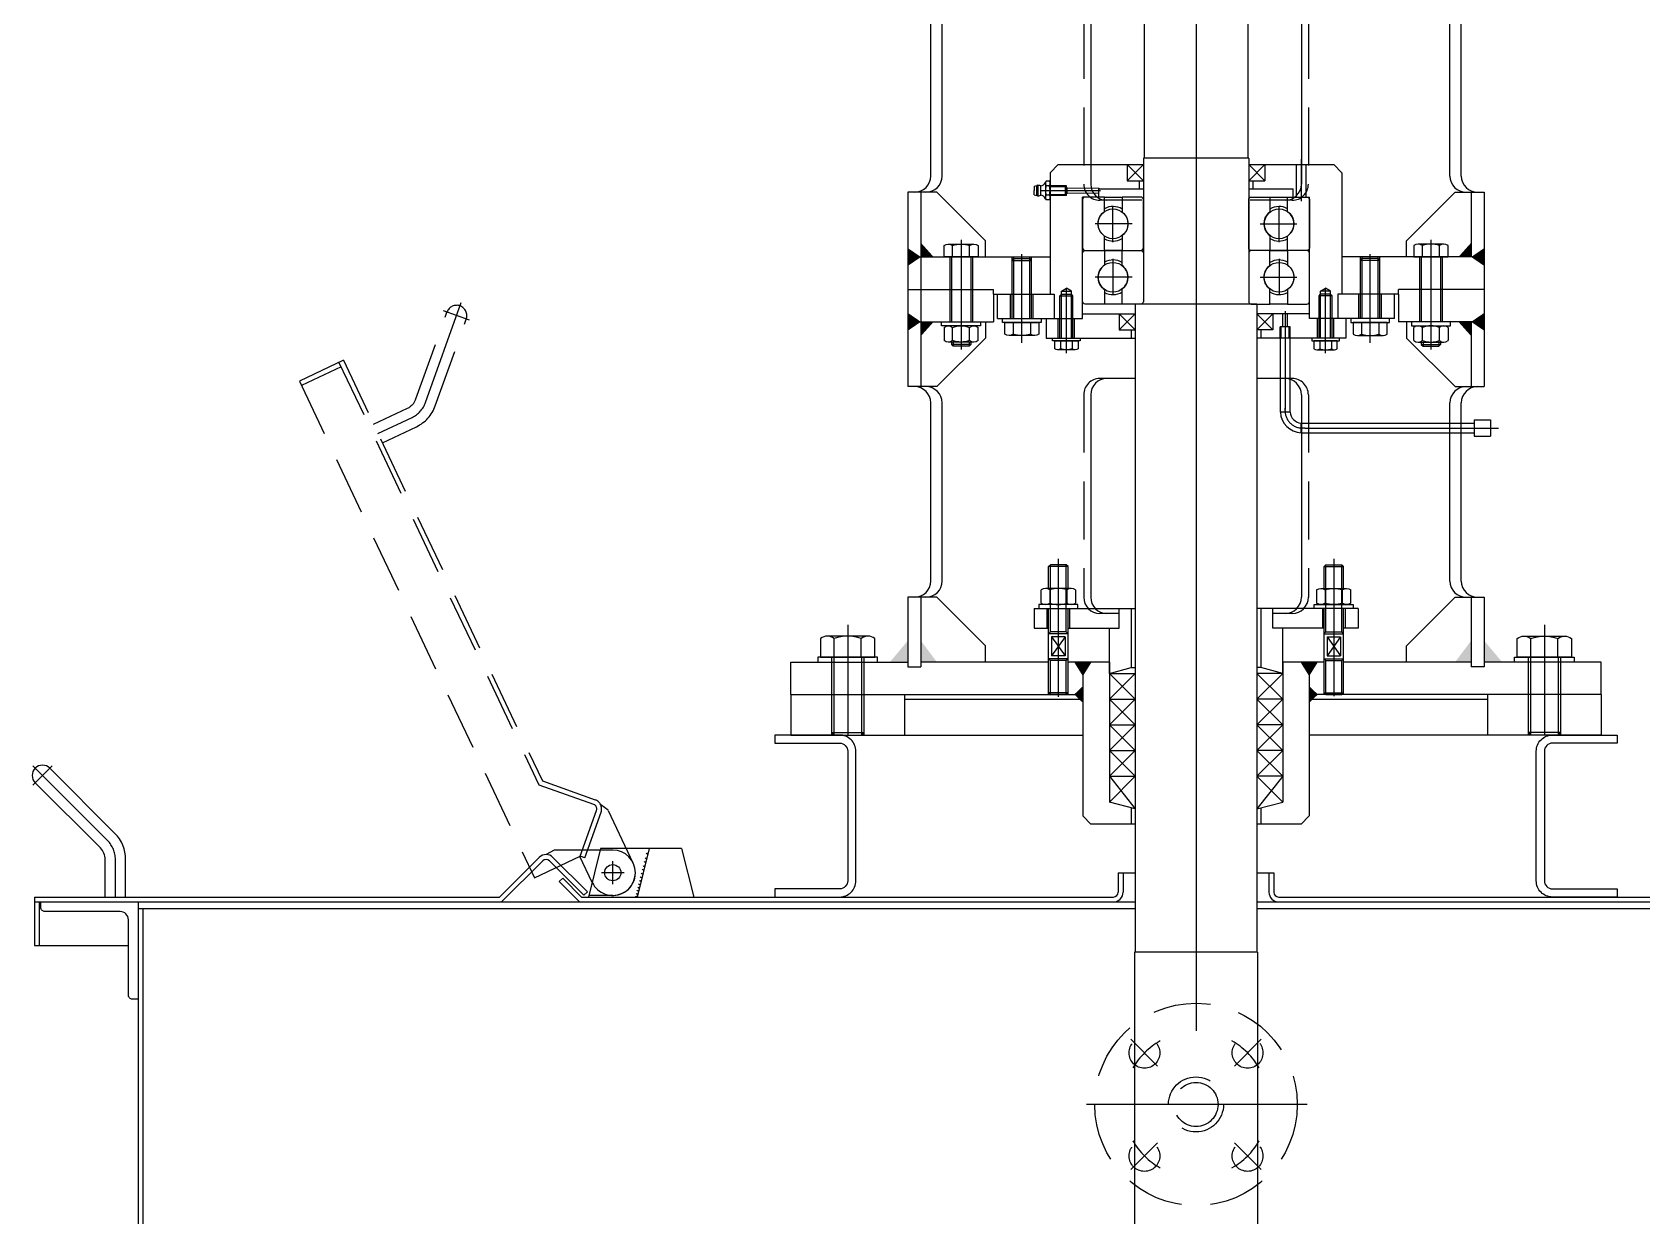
# Model space of a CAD drawing. Extents: x -29512 to 147477, y -5232 to 39709.
# Drawn here: x 140849.84 to 140856.8, y 10740.55 to 10745.67 of the extents above; entities that cross this region are included whole.
import ezdxf

# ---------------------------------------------------------------- set-up
doc = ezdxf.new("R2010")
doc.units = 0
for name, pattern in [('CENTER', [2, 1.25, -0.25, 0.25, -0.25]), ('DASHDOT', [25.4, 12.7, -6.35, 0, -6.35]), ('HIDDEN', [0.375, 0.25, -0.125])]:
    doc.linetypes.add(name, pattern=pattern)
doc.layers.get('0').update_dxf_attribs({"linetype": 'CONTINUOUS'})
doc.layers.add('3', color=3, linetype='HIDDEN')
doc.layers.add('6', color=6, linetype='DASHDOT')

# ---------------------------------------------------------------- blocks, each defined once
blk = doc.blocks.new('head')
at = {"color": 7}
for p, q in [((-0.7, 0.709), (-0.7, -0.709)), ((0, 0.945), (-0.627, 0.945)), ((0, -0.945), (0, 0.945)), ((0, 0.473), (-0.627, 0.473)), ((0, -0.472), (-0.627, -0.472)), ((-0.627, -0.945), (0, -0.945))]:
    blk.add_line(p, q, dxfattribs=at)
for centre, radius, start, end in [((-0.282, 0.709), 0.418, 145.6158, 214.3842), ((0.864, 0), 1.564, 162.412, 197.588), ((-0.282, -0.709), 0.418, 145.6158, 214.3842)]:
    blk.add_arc(centre, radius, start, end, dxfattribs=at)
blk = doc.blocks.new('nut1')
at = {"color": 7}
for p, q in [((0.073, 0.945), (0.727, 0.945)), ((0.727, 0.473), (0.073, 0.473)), ((0.8, -0.709), (0.8, 0.709)), ((0.727, -0.472), (0.073, -0.472)), ((0.727, -0.945), (0.073, -0.945))]:
    blk.add_line(p, q, dxfattribs=at)
blk.add_line((0, -0.709), (0, 0.709))
for centre, radius, start, end in [((0.418, 0.709), 0.418, 145.61575, 214.38425), ((0.382, 0.709), 0.418, 325.61575, 34.38425), ((1.564, 0), 1.564, 162.41205, 197.58795), ((-0.764, 0), 1.564, 342.41205, 17.58795), ((0.418, -0.709), 0.418, 145.61575, 214.38425), ((0.382, -0.709), 0.418, 325.61575, 34.38425)]:
    blk.add_arc(centre, radius, start, end, dxfattribs=at)

msp = doc.modelspace()

# ---------------------------------------------------------------- linework, layer by layer
at = {"color": 7}
for p, q in [((140853.7277, 10745.0471), (140853.7277, 10747.2175)), ((140853.7768, 10745.0471), (140853.7768, 10747.2175)), ((140854.4189, 10747.2175), (140854.4189, 10745.0121)), ((140854.65, 10747.2245), (140854.65, 10745.1241)), ((140855.098, 10747.2245), (140855.098, 10745.1241)), ((140855.3291, 10747.2175), (140855.3291, 10745.0121)), ((140855.9711, 10745.0471), (140855.9711, 10747.2175)), ((140856.0203, 10745.0471), (140856.0203, 10747.2175)), ((140854.2789, 10745.0961), (140854.2439, 10745.0611)), ((140854.5764, 10745.0961), (140854.5764, 10745.0261)), ((140854.6465, 10745.0961), (140854.5764, 10745.0261)), ((140854.5764, 10745.0961), (140854.6465, 10745.0261)), ((140855.1015, 10745.1241), (140854.6465, 10745.1241)), ((140854.6465, 10745.1241), (140854.6465, 10744.515)), ((140855.1015, 10745.1241), (140855.1015, 10744.515)), ((140855.1716, 10745.0961), (140855.1015, 10745.0261)), ((140855.1015, 10745.0961), (140855.1716, 10745.0261)), ((140855.1716, 10745.0961), (140855.1716, 10745.0261)), ((140855.3081, 10744.9561), (140855.3081, 10745.0961)), ((140855.3501, 10744.9561), (140855.3501, 10745.0961)), ((140855.4691, 10745.0961), (140855.5041, 10745.0611)), ((140854.2229, 10745.0191), (140854.226, 10745.0245)), ((140854.2229, 10745.0191), (140854.2229, 10744.9491)), ((140854.2407, 10745.0245), (140854.226, 10745.0245)), ((140854.2439, 10745.0191), (140854.2407, 10745.0245)), ((140854.2439, 10745.0611), (140854.2439, 10744.536)), ((140854.2439, 10744.9491), (140854.2439, 10745.0191)), ((140854.6289, 10745.0261), (140854.6289, 10744.9911)), ((140855.119, 10745.0261), (140855.119, 10744.9911)), ((140855.5041, 10745.0611), (140855.5041, 10744.536)), ((140853.6292, 10744.9771), (140853.6292, 10744.1369)), ((140853.7068, 10744.9771), (140853.6292, 10744.9771)), ((140853.6845, 10744.9771), (140853.6845, 10744.1369)), ((140853.6845, 10744.9771), (140853.6845, 10744.6971)), ((140853.7545, 10744.9771), (140853.7068, 10744.9771)), ((140853.9645, 10744.7671), (140853.7545, 10744.9771)), ((140854.1739, 10745.0025), (140854.1857, 10745.006)), ((140854.1739, 10745.0025), (140854.1739, 10744.9841)), ((140854.1739, 10744.9657), (140854.1739, 10744.9841)), ((140854.1739, 10744.9657), (140854.1857, 10744.9623)), ((140854.1857, 10744.9623), (140854.1857, 10745.006)), ((140854.203, 10744.9642), (140854.203, 10745.004)), ((140854.2229, 10744.9491), (140854.226, 10744.9437)), ((140854.2404, 10745.0043), (140854.2263, 10745.0043)), ((140854.2404, 10744.9639), (140854.2263, 10744.9639)), ((140854.2439, 10744.9491), (140854.2407, 10744.9437)), ((140854.3139, 10745.0051), (140854.2439, 10745.0051)), ((140854.3097, 10745.0051), (140854.2439, 10745.0051)), ((140854.3139, 10744.9631), (140854.2439, 10744.9631)), ((140854.3097, 10744.9631), (140854.2439, 10744.9631)), ((140854.3139, 10745.0009), (140854.3097, 10745.0051)), ((140854.3097, 10744.9631), (140854.3097, 10745.0051)), ((140854.3139, 10744.9673), (140854.3097, 10744.9631)), ((140854.3139, 10744.9631), (140854.3139, 10745.0051)), ((140854.3174, 10744.9964), (140854.3139, 10744.9964)), ((140854.3174, 10744.9719), (140854.3139, 10744.9719)), ((140854.3174, 10744.9719), (140854.3174, 10744.9964)), ((140854.3839, 10744.431), (140854.3839, 10744.9561)), ((140854.4539, 10744.9561), (140854.3839, 10744.9561)), ((140854.4539, 10744.9946), (140854.4574, 10744.9911)), ((140854.4539, 10744.9561), (140854.4539, 10744.9911)), ((140855.2941, 10744.9561), (140855.2941, 10744.9911)), ((140855.2941, 10744.9561), (140855.3641, 10744.9561)), ((140855.3641, 10744.431), (140855.3641, 10744.9561)), ((140855.7835, 10744.7671), (140855.9935, 10744.9771)), ((140855.9935, 10744.9771), (140856.0412, 10744.9771)), ((140856.0412, 10744.9771), (140856.1188, 10744.9771)), ((140856.0635, 10744.9771), (140856.0635, 10744.6971)), ((140856.1188, 10744.9771), (140856.1188, 10744.1369)), ((140854.2407, 10744.9437), (140854.226, 10744.9437)), ((140853.9645, 10744.6971), (140853.9645, 10744.7671)), ((140855.7835, 10744.6971), (140855.7835, 10744.7671)), ((140853.6292, 10744.6971), (140854.2439, 10744.6971)), ((140853.8098, 10744.6971), (140853.8098, 10744.417)), ((140853.8168, 10744.6971), (140853.8168, 10744.417)), ((140853.9008, 10744.6971), (140853.9008, 10744.417)), ((140853.9078, 10744.6971), (140853.9078, 10744.417)), ((140854.0793, 10744.431), (140854.0793, 10744.6971)), ((140854.0793, 10744.6823), (140854.087, 10744.69)), ((140854.0793, 10744.6823), (140854.1634, 10744.6823)), ((140854.087, 10744.431), (140854.087, 10744.6971)), ((140854.087, 10744.69), (140854.1557, 10744.69)), ((140854.1557, 10744.431), (140854.1557, 10744.6971)), ((140854.1634, 10744.6823), (140854.1557, 10744.69)), ((140854.1634, 10744.431), (140854.1634, 10744.6971)), ((140856.1188, 10744.6971), (140855.5041, 10744.6971)), ((140855.5846, 10744.431), (140855.5846, 10744.6971)), ((140855.5846, 10744.6823), (140855.5923, 10744.69)), ((140855.6687, 10744.6823), (140855.5846, 10744.6823)), ((140855.5923, 10744.431), (140855.5923, 10744.6971)), ((140855.661, 10744.69), (140855.5923, 10744.69)), ((140855.661, 10744.431), (140855.661, 10744.6971)), ((140855.6687, 10744.6823), (140855.661, 10744.69)), ((140855.6687, 10744.431), (140855.6687, 10744.6971)), ((140855.8402, 10744.6971), (140855.8402, 10744.417)), ((140855.8472, 10744.6971), (140855.8472, 10744.417)), ((140855.9312, 10744.6971), (140855.9312, 10744.417)), ((140855.9382, 10744.6971), (140855.9382, 10744.417)), ((140853.6292, 10744.557), (140853.9988, 10744.557)), ((140853.9988, 10744.536), (140853.9988, 10744.557)), ((140853.9988, 10744.536), (140854.2614, 10744.536)), ((140853.9988, 10744.536), (140854.2439, 10744.536)), ((140853.9988, 10744.536), (140853.9988, 10744.417)), ((140854.0163, 10744.431), (140854.0163, 10744.536)), ((140854.0723, 10744.431), (140854.0723, 10744.536)), ((140854.1704, 10744.431), (140854.1704, 10744.536)), ((140854.2614, 10744.536), (140854.2614, 10744.431)), ((140854.2859, 10744.5297), (140854.2922, 10744.536)), ((140854.2859, 10744.5297), (140854.3419, 10744.5297)), ((140854.2859, 10744.347), (140854.2859, 10744.5297)), ((140854.2922, 10744.55), (140854.3139, 10744.5626)), ((140854.2922, 10744.347), (140854.2922, 10744.55)), ((140854.2922, 10744.55), (140854.3356, 10744.55)), ((140854.2922, 10744.536), (140854.3356, 10744.536)), ((140854.3356, 10744.55), (140854.3139, 10744.5626)), ((140854.3356, 10744.347), (140854.3356, 10744.55)), ((140854.3419, 10744.5297), (140854.3356, 10744.536)), ((140854.3419, 10744.347), (140854.3419, 10744.5297)), ((140855.4061, 10744.5297), (140855.4124, 10744.536)), ((140855.4621, 10744.5297), (140855.4061, 10744.5297)), ((140855.4061, 10744.347), (140855.4061, 10744.5297)), ((140855.4124, 10744.55), (140855.4341, 10744.5626)), ((140855.4558, 10744.55), (140855.4124, 10744.55)), ((140855.4124, 10744.347), (140855.4124, 10744.55)), ((140855.4558, 10744.536), (140855.4124, 10744.536)), ((140855.4558, 10744.55), (140855.4341, 10744.5626)), ((140855.4558, 10744.347), (140855.4558, 10744.55)), ((140855.4621, 10744.5297), (140855.4558, 10744.536)), ((140855.4621, 10744.347), (140855.4621, 10744.5297)), ((140855.4866, 10744.536), (140855.4866, 10744.431)), ((140855.7492, 10744.536), (140855.4866, 10744.536)), ((140855.7492, 10744.536), (140855.5041, 10744.536)), ((140855.5776, 10744.431), (140855.5776, 10744.536)), ((140855.6757, 10744.431), (140855.6757, 10744.536)), ((140855.7317, 10744.431), (140855.7317, 10744.536)), ((140856.1188, 10744.557), (140855.7492, 10744.557)), ((140855.7492, 10744.536), (140855.7492, 10744.557)), ((140855.7492, 10744.536), (140855.7492, 10744.417)), ((140854.5545, 10744.494), (140854.4786, 10744.494)), ((140854.6114, 10744.494), (140854.6114, 10741.6935)), ((140855.1365, 10744.494), (140854.6114, 10744.494)), ((140855.1365, 10744.494), (140855.1365, 10741.6935)), ((140855.2694, 10744.494), (140855.1935, 10744.494)), ((140853.6292, 10744.417), (140853.9988, 10744.417)), ((140853.6845, 10744.417), (140853.6845, 10744.1369)), ((140853.7748, 10744.3995), (140853.7748, 10744.417)), ((140853.7748, 10744.417), (140853.9428, 10744.417)), ((140853.9428, 10744.3995), (140853.7748, 10744.3995)), ((140853.9428, 10744.417), (140853.9428, 10744.3995)), ((140853.9645, 10744.417), (140853.9645, 10744.347)), ((140854.0163, 10744.431), (140854.3839, 10744.431)), ((140854.0373, 10744.431), (140854.2054, 10744.431)), ((140854.0373, 10744.4135), (140854.0373, 10744.431)), ((140854.2054, 10744.4135), (140854.0373, 10744.4135)), ((140854.2054, 10744.431), (140854.2054, 10744.4135)), ((140854.2264, 10744.431), (140854.2264, 10744.347)), ((140854.2789, 10744.347), (140854.2789, 10744.431)), ((140854.3489, 10744.347), (140854.3489, 10744.431)), ((140854.3839, 10744.452), (140854.6114, 10744.452)), ((140854.5414, 10744.452), (140854.5414, 10744.382)), ((140854.5414, 10744.452), (140854.6114, 10744.382)), ((140854.6114, 10744.452), (140854.5414, 10744.382)), ((140855.3641, 10744.452), (140855.1365, 10744.452)), ((140855.2066, 10744.452), (140855.1365, 10744.382)), ((140855.1365, 10744.452), (140855.2066, 10744.382)), ((140855.2066, 10744.452), (140855.2066, 10744.382)), ((140855.2372, 10744.347), (140855.2372, 10744.396)), ((140855.281, 10744.396), (140855.2372, 10744.396)), ((140855.2416, 10744.347), (140855.2416, 10744.396)), ((140855.2696, 10744.452), (140855.2486, 10744.452)), ((140855.2486, 10744.396), (140855.2486, 10744.452)), ((140855.2696, 10744.396), (140855.2696, 10744.452)), ((140855.2766, 10744.396), (140855.2696, 10744.396)), ((140855.2766, 10744.347), (140855.2766, 10744.396)), ((140855.281, 10744.347), (140855.281, 10744.396)), ((140855.7317, 10744.431), (140855.3641, 10744.431)), ((140855.3991, 10744.347), (140855.3991, 10744.431)), ((140855.4691, 10744.347), (140855.4691, 10744.431)), ((140855.5216, 10744.431), (140855.5216, 10744.347)), ((140855.5426, 10744.431), (140855.5426, 10744.4135)), ((140855.7107, 10744.431), (140855.5426, 10744.431)), ((140855.5426, 10744.4135), (140855.7107, 10744.4135)), ((140855.7107, 10744.4135), (140855.7107, 10744.431)), ((140856.1188, 10744.417), (140855.7492, 10744.417)), ((140855.7835, 10744.417), (140855.7835, 10744.347)), ((140855.9732, 10744.417), (140855.8052, 10744.417)), ((140855.8052, 10744.417), (140855.8052, 10744.3995)), ((140855.8052, 10744.3995), (140855.9732, 10744.3995)), ((140855.9732, 10744.3995), (140855.9732, 10744.417)), ((140856.0635, 10744.417), (140856.0635, 10744.1369)), ((140853.9645, 10744.347), (140853.7545, 10744.1369)), ((140853.8168, 10744.3295), (140853.8168, 10744.3197)), ((140853.8168, 10744.3197), (140853.8245, 10744.312)), ((140853.9008, 10744.3197), (140853.8168, 10744.3197)), ((140853.8245, 10744.3295), (140853.8245, 10744.312)), ((140853.8931, 10744.3295), (140853.8931, 10744.312)), ((140853.9008, 10744.3197), (140853.8931, 10744.312)), ((140853.9008, 10744.3295), (140853.9008, 10744.3197)), ((140854.2264, 10744.347), (140854.6114, 10744.347)), ((140854.2544, 10744.347), (140854.3734, 10744.347)), ((140854.2544, 10744.3344), (140854.2544, 10744.347)), ((140854.3734, 10744.3344), (140854.2544, 10744.3344)), ((140854.3734, 10744.347), (140854.3734, 10744.3344)), ((140854.5414, 10744.382), (140854.6114, 10744.382)), ((140854.5939, 10744.382), (140854.5939, 10744.347)), ((140855.2066, 10744.382), (140855.1365, 10744.382)), ((140855.5216, 10744.347), (140855.1365, 10744.347)), ((140855.1541, 10744.382), (140855.1541, 10744.347)), ((140855.4936, 10744.347), (140855.3746, 10744.347)), ((140855.3746, 10744.347), (140855.3746, 10744.3344)), ((140855.3746, 10744.3344), (140855.4936, 10744.3344)), ((140855.4936, 10744.3344), (140855.4936, 10744.347)), ((140855.7835, 10744.347), (140855.9935, 10744.1369)), ((140855.8472, 10744.3295), (140855.8472, 10744.3197)), ((140855.8472, 10744.3197), (140855.9312, 10744.3197)), ((140855.8472, 10744.3197), (140855.8549, 10744.312)), ((140855.8549, 10744.3295), (140855.8549, 10744.312)), ((140855.9235, 10744.3295), (140855.9235, 10744.312)), ((140855.9312, 10744.3197), (140855.9235, 10744.312)), ((140855.9312, 10744.3295), (140855.9312, 10744.3197)), ((140853.8931, 10744.312), (140853.8245, 10744.312)), ((140855.8549, 10744.312), (140855.9235, 10744.312)), ((140853.7068, 10744.1369), (140853.6292, 10744.1369)), ((140853.7545, 10744.1369), (140853.7068, 10744.1369)), ((140854.6114, 10744.1719), (140854.4586, 10744.1719)), ((140855.2894, 10744.1719), (140855.1365, 10744.1719)), ((140855.9935, 10744.1369), (140856.0412, 10744.1369)), ((140856.0412, 10744.1369), (140856.1188, 10744.1369)), ((140853.7277, 10743.2968), (140853.7277, 10744.0669)), ((140853.7768, 10743.2968), (140853.7768, 10744.0669)), ((140854.4189, 10744.1019), (140854.4189, 10743.2268)), ((140855.3291, 10744.1019), (140855.3291, 10743.2268)), ((140855.9711, 10743.2968), (140855.9711, 10744.0669)), ((140856.0203, 10743.2968), (140856.0203, 10744.0669)), ((140855.2801, 10744.0269), (140855.2381, 10744.0269)), ((140855.2803, 10744.0269), (140855.2383, 10744.0269)), ((140855.3282, 10743.979), (140856.0762, 10743.979)), ((140855.3282, 10743.937), (140855.3282, 10743.979)), ((140856.0762, 10743.993), (140856.0762, 10743.923)), ((140856.0762, 10743.993), (140856.1462, 10743.993)), ((140856.1462, 10743.993), (140856.1462, 10743.923)), ((140855.3282, 10743.937), (140856.0762, 10743.937)), ((140856.0762, 10743.923), (140856.1462, 10743.923)), ((140854.2369, 10743.3591), (140854.2446, 10743.3668)), ((140854.3209, 10743.3591), (140854.2369, 10743.3591)), ((140854.2369, 10743.2652), (140854.2369, 10743.3591)), ((140854.2446, 10743.0768), (140854.2446, 10743.3668)), ((140854.3132, 10743.3668), (140854.2446, 10743.3668)), ((140854.3132, 10743.0768), (140854.3132, 10743.3668)), ((140854.3209, 10743.3591), (140854.3132, 10743.3668)), ((140854.3209, 10743.2652), (140854.3209, 10743.3591)), ((140855.4271, 10743.3591), (140855.4348, 10743.3668)), ((140855.4271, 10743.3591), (140855.5111, 10743.3591)), ((140855.4271, 10743.2652), (140855.4271, 10743.3591)), ((140855.4348, 10743.0768), (140855.4348, 10743.3668)), ((140855.4348, 10743.3668), (140855.5034, 10743.3668)), ((140855.5034, 10743.0768), (140855.5034, 10743.3668)), ((140855.5111, 10743.3591), (140855.5034, 10743.3668)), ((140855.5111, 10743.2652), (140855.5111, 10743.3591)), ((140853.6292, 10743.2268), (140853.6292, 10742.9257)), ((140853.7068, 10743.2268), (140853.6292, 10743.2268)), ((140853.6845, 10743.2268), (140853.6845, 10742.9257)), ((140853.7545, 10743.2268), (140853.7068, 10743.2268)), ((140853.9645, 10743.0167), (140853.7545, 10743.2268)), ((140855.7835, 10743.0167), (140855.9935, 10743.2268)), ((140855.9935, 10743.2268), (140856.0412, 10743.2268)), ((140856.0412, 10743.2268), (140856.1188, 10743.2268)), ((140856.0635, 10743.2268), (140856.0635, 10742.9257)), ((140856.1188, 10743.2268), (140856.1188, 10742.9257)), ((140854.1739, 10743.1777), (140854.1739, 10743.0937)), ((140854.1739, 10743.1777), (140854.6114, 10743.1777)), ((140854.3629, 10743.1952), (140854.1949, 10743.1952)), ((140854.1949, 10743.1952), (140854.1949, 10743.1777)), ((140854.1949, 10743.1777), (140854.3629, 10743.1777)), ((140854.2299, 10743.1777), (140854.2299, 10743.0937)), ((140854.2369, 10742.8067), (140854.2369, 10743.1777)), ((140854.3209, 10742.8067), (140854.3209, 10743.1777)), ((140854.3279, 10743.1777), (140854.3279, 10743.0937)), ((140854.3629, 10743.1777), (140854.3629, 10743.1952)), ((140854.5414, 10743.1567), (140854.4586, 10743.1567)), ((140854.5414, 10743.0937), (140854.5414, 10743.1777)), ((140854.5939, 10743.1777), (140854.5939, 10742.923)), ((140855.5741, 10743.1777), (140855.1365, 10743.1777)), ((140855.1541, 10743.1777), (140855.1541, 10742.923)), ((140855.2066, 10743.0937), (140855.2066, 10743.1777)), ((140855.2894, 10743.1567), (140855.2066, 10743.1567)), ((140855.3851, 10743.1952), (140855.5531, 10743.1952)), ((140855.3851, 10743.1777), (140855.3851, 10743.1952)), ((140855.5531, 10743.1777), (140855.3851, 10743.1777)), ((140855.4201, 10743.1777), (140855.4201, 10743.0937)), ((140855.4271, 10742.8067), (140855.4271, 10743.1777)), ((140855.5111, 10742.8067), (140855.5111, 10743.1777)), ((140855.5181, 10743.1777), (140855.5181, 10743.0937)), ((140855.5531, 10743.1952), (140855.5531, 10743.1777)), ((140855.5741, 10743.1777), (140855.5741, 10743.0937)), ((140854.1739, 10743.0937), (140854.2369, 10743.0937)), ((140854.2369, 10743.0691), (140854.2446, 10743.0768)), ((140854.3209, 10743.0691), (140854.2369, 10743.0691)), ((140854.3132, 10743.0768), (140854.2446, 10743.0768)), ((140854.3209, 10743.0691), (140854.3132, 10743.0768)), ((140854.3209, 10743.0937), (140854.5414, 10743.0937)), ((140854.4994, 10742.8976), (140854.4994, 10743.0937)), ((140855.4271, 10743.0937), (140855.2066, 10743.0937)), ((140855.2486, 10742.8976), (140855.2486, 10743.0937)), ((140855.4271, 10743.0691), (140855.4348, 10743.0768)), ((140855.4271, 10743.0691), (140855.5111, 10743.0691)), ((140855.4348, 10743.0768), (140855.5034, 10743.0768)), ((140855.5111, 10743.0691), (140855.5034, 10743.0768)), ((140855.5741, 10743.0937), (140855.5111, 10743.0937)), ((140853.9645, 10742.9467), (140853.9645, 10743.0167)), ((140854.3079, 10743.0561), (140854.2498, 10743.0561)), ((140854.2498, 10743.0561), (140854.2498, 10742.974)), ((140854.2498, 10743.0561), (140854.3079, 10742.974)), ((140854.3079, 10743.0561), (140854.2498, 10742.974)), ((140854.3079, 10743.0561), (140854.3079, 10742.974)), ((140855.4401, 10743.0561), (140855.4982, 10743.0561)), ((140855.4401, 10743.0561), (140855.4982, 10742.974)), ((140855.4982, 10743.0561), (140855.4401, 10742.974)), ((140855.4401, 10743.0561), (140855.4401, 10742.974)), ((140855.4982, 10743.0561), (140855.4982, 10742.974)), ((140855.7835, 10742.9467), (140855.7835, 10743.0167)), ((140853.1237, 10742.9467), (140853.6292, 10742.9467)), ((140853.1237, 10742.8067), (140853.1237, 10742.9467)), ((140853.4982, 10742.9677), (140853.2392, 10742.9677)), ((140853.2392, 10742.9677), (140853.2392, 10742.9467)), ((140853.2392, 10742.9467), (140853.4982, 10742.9467)), ((140853.2987, 10742.9677), (140853.2987, 10742.6316)), ((140853.3095, 10742.9677), (140853.3095, 10742.6316)), ((140853.4279, 10742.9677), (140853.4279, 10742.6316)), ((140853.4387, 10742.9677), (140853.4387, 10742.6316)), ((140853.4982, 10742.9467), (140853.4982, 10742.9677)), ((140854.2369, 10742.9467), (140853.6845, 10742.9467)), ((140854.3209, 10742.961), (140854.2369, 10742.961)), ((140854.2369, 10742.961), (140854.2446, 10742.9533)), ((140854.2446, 10742.8067), (140854.2446, 10742.9533)), ((140854.3132, 10742.9533), (140854.2446, 10742.9533)), ((140854.3079, 10742.974), (140854.2498, 10742.974)), ((140854.3209, 10742.961), (140854.3132, 10742.9533)), ((140854.3132, 10742.8067), (140854.3132, 10742.9533)), ((140854.4994, 10742.9467), (140854.3209, 10742.9467)), ((140854.385, 10742.9467), (140854.385, 10742.2816)), ((140854.4994, 10742.9467), (140854.4994, 10742.3419)), ((140855.4271, 10742.9467), (140855.2486, 10742.9467)), ((140855.2486, 10742.9467), (140855.2486, 10742.3419)), ((140855.363, 10742.9467), (140855.363, 10742.2816)), ((140855.4271, 10742.961), (140855.4348, 10742.9533)), ((140855.4271, 10742.961), (140855.5111, 10742.961)), ((140855.4348, 10742.8067), (140855.4348, 10742.9533)), ((140855.4348, 10742.9533), (140855.5034, 10742.9533)), ((140855.4401, 10742.974), (140855.4982, 10742.974)), ((140855.5111, 10742.961), (140855.5034, 10742.9533)), ((140855.5034, 10742.8067), (140855.5034, 10742.9533)), ((140856.0635, 10742.9467), (140855.5111, 10742.9467)), ((140856.6243, 10742.9467), (140856.1188, 10742.9467)), ((140856.2498, 10742.9677), (140856.5088, 10742.9677)), ((140856.2498, 10742.9467), (140856.2498, 10742.9677)), ((140856.5088, 10742.9467), (140856.2498, 10742.9467)), ((140856.3093, 10742.9677), (140856.3093, 10742.6316)), ((140856.3201, 10742.9677), (140856.3201, 10742.6316)), ((140856.4385, 10742.9677), (140856.4385, 10742.6316)), ((140856.4493, 10742.9677), (140856.4493, 10742.6316)), ((140856.5088, 10742.9677), (140856.5088, 10742.9467)), ((140856.6243, 10742.8067), (140856.6243, 10742.9467)), ((140853.6292, 10742.9257), (140853.6845, 10742.9257)), ((140854.4994, 10742.8976), (140854.5939, 10742.923)), ((140854.4994, 10742.8976), (140854.6114, 10742.8976)), ((140854.4994, 10742.8976), (140854.6114, 10742.7865)), ((140854.6114, 10742.8976), (140854.4994, 10742.7865)), ((140854.5939, 10742.923), (140854.6114, 10742.923)), ((140855.1541, 10742.923), (140855.1365, 10742.923)), ((140855.1365, 10742.8976), (140855.2486, 10742.7865)), ((140855.2486, 10742.8976), (140855.1365, 10742.7865)), ((140855.2486, 10742.8976), (140855.1365, 10742.8976)), ((140855.2486, 10742.8976), (140855.1541, 10742.923)), ((140856.1188, 10742.9257), (140856.0635, 10742.9257)), ((140853.1237, 10742.8067), (140854.385, 10742.8067)), ((140853.1237, 10742.8067), (140853.1237, 10742.6316)), ((140853.6138, 10742.8067), (140853.6138, 10742.6316)), ((140854.3209, 10742.8144), (140854.2369, 10742.8144)), ((140854.2369, 10742.8144), (140854.2446, 10742.8067)), ((140854.3132, 10742.8067), (140854.2446, 10742.8067)), ((140854.3209, 10742.8144), (140854.3132, 10742.8067)), ((140856.6243, 10742.8067), (140855.363, 10742.8067)), ((140855.4271, 10742.8144), (140855.5111, 10742.8144)), ((140855.4271, 10742.8144), (140855.4348, 10742.8067)), ((140855.4348, 10742.8067), (140855.5034, 10742.8067)), ((140855.5111, 10742.8144), (140855.5034, 10742.8067)), ((140856.1342, 10742.8067), (140856.1342, 10742.6316)), ((140856.6243, 10742.8067), (140856.6243, 10742.6316)), ((140854.385, 10742.7857), (140853.6138, 10742.7857)), ((140854.4994, 10742.7865), (140854.6114, 10742.7865)), ((140854.6114, 10742.6754), (140854.4994, 10742.7865)), ((140854.4994, 10742.6754), (140854.6114, 10742.7865)), ((140855.2486, 10742.6754), (140855.1365, 10742.7865)), ((140855.1365, 10742.6754), (140855.2486, 10742.7865)), ((140855.2486, 10742.7865), (140855.1365, 10742.7865)), ((140856.1342, 10742.7857), (140855.363, 10742.7857)), ((140854.4994, 10742.6754), (140854.6114, 10742.6754)), ((140854.4994, 10742.6754), (140854.6114, 10742.5642)), ((140854.6114, 10742.6754), (140854.4994, 10742.5642)), ((140855.2486, 10742.6754), (140855.1365, 10742.6754)), ((140855.1365, 10742.6754), (140855.2486, 10742.5642)), ((140855.2486, 10742.6754), (140855.1365, 10742.5642)), ((140853.1237, 10742.6316), (140854.385, 10742.6316)), ((140853.2987, 10742.6425), (140853.4387, 10742.6425)), ((140853.2987, 10742.6425), (140853.3095, 10742.6316)), ((140853.3095, 10742.6316), (140853.4279, 10742.6316)), ((140853.4387, 10742.6425), (140853.4279, 10742.6316)), ((140856.6243, 10742.6316), (140855.363, 10742.6316)), ((140856.4493, 10742.6425), (140856.3093, 10742.6425)), ((140856.3093, 10742.6425), (140856.3201, 10742.6316)), ((140856.4385, 10742.6316), (140856.3201, 10742.6316)), ((140856.4493, 10742.6425), (140856.4385, 10742.6316)), ((140854.6114, 10742.4531), (140854.4994, 10742.5642)), ((140854.4994, 10742.4531), (140854.6114, 10742.5642)), ((140854.4994, 10742.5642), (140854.6114, 10742.5642)), ((140855.2486, 10742.4531), (140855.1365, 10742.5642)), ((140855.1365, 10742.4531), (140855.2486, 10742.5642)), ((140855.2486, 10742.5642), (140855.1365, 10742.5642)), ((140850.202, 10742.2065), (140849.9205, 10742.488)), ((140854.4994, 10742.4531), (140854.6114, 10742.3119)), ((140854.4994, 10742.4531), (140854.6114, 10742.4531)), ((140854.6114, 10742.4531), (140854.4994, 10742.3419)), ((140855.2486, 10742.4531), (140855.1365, 10742.3119)), ((140855.1365, 10742.4531), (140855.2486, 10742.3419)), ((140855.2486, 10742.4531), (140855.1365, 10742.4531)), ((140850.1391, 10742.1436), (140849.8576, 10742.4252)), ((140854.6114, 10742.3119), (140854.4994, 10742.3419)), ((140854.5939, 10742.3166), (140854.5939, 10742.2466)), ((140855.1365, 10742.3119), (140855.2486, 10742.3419)), ((140855.1541, 10742.3166), (140855.1541, 10742.2466)), ((140854.42, 10742.2466), (140854.385, 10742.2816)), ((140854.6114, 10742.2466), (140854.42, 10742.2466)), ((140855.328, 10742.2466), (140855.1365, 10742.2466)), ((140855.328, 10742.2466), (140855.363, 10742.2816)), ((140850.1596, 10741.9315), (140850.1596, 10742.0941)), ((140850.2485, 10741.9315), (140850.2485, 10742.0941)), ((140851.8646, 10741.9315), (140852.0358, 10742.1027)), ((140852.1005, 10742.1345), (140852.0655, 10742.115)), ((140852.2437, 10741.9542), (140852.0952, 10742.1027)), ((140852.3535, 10742.1345), (140852.1005, 10742.1345)), ((140852.3011, 10742.1416), (140852.2486, 10741.9315)), ((140852.6511, 10742.1416), (140852.3011, 10742.1416)), ((140852.511, 10742.1416), (140852.4585, 10741.9315)), ((140852.6511, 10742.1416), (140852.7036, 10741.9315)), ((140851.8733, 10741.9105), (140852.0506, 10742.0879)), ((140852.2289, 10741.9394), (140852.0803, 10742.0879)), ((140852.4028, 10742.0365), (140852.3042, 10742.0365)), ((140852.4028, 10742.0365), (140852.3042, 10742.0365)), ((140852.3535, 10741.9872), (140852.3535, 10742.0858)), ((140852.3535, 10741.9872), (140852.3535, 10742.0858)), ((140854.5379, 10742.0365), (140854.6114, 10742.0365)), ((140854.5379, 10742.0365), (140854.5379, 10741.9525)), ((140854.5589, 10742.0365), (140854.5589, 10741.9525)), ((140855.1365, 10742.0365), (140855.2101, 10742.0365)), ((140855.1891, 10742.0365), (140855.1891, 10741.9525)), ((140855.2101, 10742.0365), (140855.2101, 10741.9525)), ((140852.1225, 10741.998), (140852.1373, 10742.0129)), ((140852.21, 10741.9105), (140852.1225, 10741.998)), ((140852.2187, 10741.9315), (140852.1373, 10742.0129)), ((140852.2437, 10741.9542), (140852.2289, 10741.9394)), ((140849.854, 10741.9315), (140851.8646, 10741.9315)), ((140849.854, 10741.9315), (140849.854, 10741.7215)), ((140849.854, 10741.9105), (140854.6114, 10741.9105)), ((140849.875, 10741.9105), (140849.875, 10741.7215)), ((140850.3021, 10741.9105), (140850.3021, 10729.6581)), ((140852.2187, 10741.9315), (140854.5169, 10741.9315)), ((140852.3535, 10741.9385), (140852.2495, 10741.9385)), ((140855.1365, 10741.9105), (140857.9045, 10741.9105)), ((140855.2311, 10741.9315), (140857.9045, 10741.9315)), ((140850.3021, 10741.8825), (140854.6114, 10741.8825)), ((140850.3231, 10741.8825), (140850.3231, 10729.6581)), ((140855.1365, 10741.8825), (140857.9045, 10741.8825)), ((140849.854, 10741.7215), (140850.2579, 10741.7215)), ((140855.14, 10741.6935), (140854.6079, 10741.6935)), ((140855.14, 10741.6935), (140854.6079, 10741.6935)), ((140854.6079, 10741.6935), (140854.6079, 10739.3551)), ((140855.14, 10741.6935), (140855.14, 10739.3044))]:
    msp.add_line(p, q, dxfattribs=at)
at = {"color": 7, "linetype": 'Continuous'}
for p, q in [((140854.2789, 10745.0961), (140854.6465, 10745.0961)), ((140855.1015, 10745.0961), (140855.4691, 10745.0961)), ((140854.5764, 10745.0261), (140854.6465, 10745.0261)), ((140855.1015, 10745.0261), (140855.1716, 10745.0261)), ((140854.4539, 10744.9911), (140854.6465, 10744.9911)), ((140854.4758, 10744.9561), (140854.5518, 10744.9561)), ((140855.1015, 10744.9911), (140855.2941, 10744.9911)), ((140855.1935, 10744.9561), (140855.2694, 10744.9561)), ((140854.4758, 10744.7251), (140854.5518, 10744.7251)), ((140854.4758, 10744.7251), (140854.5518, 10744.7251)), ((140854.5545, 10744.7251), (140854.4786, 10744.7251)), ((140854.5545, 10744.7251), (140854.4786, 10744.7251)), ((140854.5545, 10744.7251), (140854.4786, 10744.7251)), ((140854.5545, 10744.7251), (140854.4786, 10744.7251)), ((140855.1935, 10744.7251), (140855.2694, 10744.7251)), ((140855.1935, 10744.7251), (140855.2694, 10744.7251)), ((140855.1935, 10744.7251), (140855.2694, 10744.7251)), ((140855.1935, 10744.7251), (140855.2694, 10744.7251)), ((140855.2722, 10744.7251), (140855.1962, 10744.7251)), ((140855.2722, 10744.7251), (140855.1962, 10744.7251)), ((140855.2381, 10744.347), (140855.2381, 10744.0269)), ((140855.2801, 10744.347), (140855.2801, 10744.0269))]:
    msp.add_line(p, q, dxfattribs=at)
at = {"color": 7, "linetype": 'CENTER'}
msp.add_line((140854.1921, 10744.9581), (140854.1921, 10745.0091), dxfattribs=at)
at = {"color": 7, "linetype": 'HIDDEN', "lineweight": 13}
for p, q in [((140854.3139, 10745.0009), (140854.2439, 10745.0009)), ((140854.3139, 10744.9673), (140854.2439, 10744.9673)), ((140854.4539, 10744.9946), (140854.3174, 10744.9946)), ((140854.4539, 10744.9736), (140854.3174, 10744.9736))]:
    msp.add_line(p, q, dxfattribs=at)
at = {"color": 7, "linetype": 'DASHDOT'}
for p, q in [((140854.5152, 10744.7611), (140854.5152, 10744.9161)), ((140855.2328, 10744.7611), (140855.2328, 10744.9161)), ((140854.5975, 10744.8406), (140854.4382, 10744.8406)), ((140855.1505, 10744.8406), (140855.3098, 10744.8406)), ((140854.5152, 10744.689), (140854.5152, 10744.534)), ((140855.2328, 10744.689), (140855.2328, 10744.534)), ((140854.5975, 10744.6095), (140854.4382, 10744.6095)), ((140855.1505, 10744.6095), (140855.3098, 10744.6095)), ((140855.2591, 10744.4625), (140855.2591, 10744.0387)), ((140855.3444, 10743.9578), (140856.1814, 10743.9578)), ((140854.708, 10741.2013), (140854.5925, 10741.3168)), ((140855.04, 10741.2013), (140855.1555, 10741.3168)), ((140854.874, 10741.0353), (140854.4007, 10741.0353)), ((140855.3548, 10741.0353), (140854.874, 10741.0353)), ((140854.708, 10740.8694), (140854.5925, 10740.7539)), ((140855.04, 10740.8694), (140855.1555, 10740.7539))]:
    msp.add_line(p, q, dxfattribs=at)
at = {"color": 7}
for points in [[(140854.4786, 10744.9561), (140854.3949, 10744.9561, 0.414214), (140854.3839, 10744.9451), (140854.3839, 10744.736, 0.414214), (140854.3949, 10744.7251), (140854.4786, 10744.7251), (140854.4786, 10744.7876, -0.524455), (140854.4786, 10744.8935)], [(140854.5545, 10744.7251), (140854.6355, 10744.7251, 0.414214), (140854.6465, 10744.736), (140854.6465, 10744.9451, 0.414214), (140854.6355, 10744.9561), (140854.5545, 10744.9561), (140854.5545, 10744.8915, -0.491231), (140854.5545, 10744.7896)], [(140855.1935, 10744.7251), (140855.1125, 10744.7251, -0.414214), (140855.1015, 10744.736), (140855.1015, 10744.9451, -0.414214), (140855.1125, 10744.9561), (140855.1935, 10744.9561), (140855.1935, 10744.8915, 0.491231), (140855.1935, 10744.7896)], [(140855.2694, 10744.9561), (140855.3531, 10744.9561, -0.414214), (140855.3641, 10744.9451), (140855.3641, 10744.736, -0.414214), (140855.3531, 10744.7251), (140855.2694, 10744.7251), (140855.2694, 10744.7876, 0.524455), (140855.2694, 10744.8935)], [(140854.4786, 10744.494), (140854.3949, 10744.494, -0.414214), (140854.3839, 10744.505), (140854.3839, 10744.7141, -0.414214), (140854.3949, 10744.7251), (140854.4786, 10744.7251), (140854.4786, 10744.6625, 0.524455), (140854.4786, 10744.5566)], [(140854.5545, 10744.7251), (140854.6355, 10744.7251, -0.414214), (140854.6465, 10744.7141), (140854.6465, 10744.505, -0.414214), (140854.6355, 10744.494), (140854.5545, 10744.494), (140854.5545, 10744.5586, 0.491231), (140854.5545, 10744.6605)], [(140855.1935, 10744.7251), (140855.1125, 10744.7251, 0.414214), (140855.1015, 10744.7141), (140855.1015, 10744.505, 0.414214), (140855.1125, 10744.494), (140855.1935, 10744.494), (140855.1935, 10744.5586, -0.491231), (140855.1935, 10744.6605)], [(140855.2694, 10744.494), (140855.3531, 10744.494, 0.414214), (140855.3641, 10744.505), (140855.3641, 10744.7141, 0.414214), (140855.3531, 10744.7251), (140855.2694, 10744.7251), (140855.2694, 10744.6625, -0.524455), (140855.2694, 10744.5566)], [(140853.3337, 10741.9665), (140853.0536, 10741.9665), (140853.0536, 10741.9315), (140853.3337, 10741.9315, 0.414214), (140853.4037, 10742.0015), (140853.4037, 10742.5616, 0.414214), (140853.3337, 10742.6316), (140853.0536, 10742.6316), (140853.0536, 10742.5966), (140853.3337, 10742.5966, -0.414214), (140853.3687, 10742.5616), (140853.3687, 10742.0015, -0.414214)], [(140856.4143, 10741.9665), (140856.6944, 10741.9665), (140856.6944, 10741.9315), (140856.4143, 10741.9315, -0.414214), (140856.3443, 10742.0015), (140856.3443, 10742.5616, -0.414214), (140856.4143, 10742.6316), (140856.6944, 10742.6316), (140856.6944, 10742.5966), (140856.4143, 10742.5966, 0.414214), (140856.3793, 10742.5616), (140856.3793, 10742.0015, 0.414214)], [(140850.2601, 10741.8331, 0.414214), (140850.2247, 10741.8685), (140849.8997, 10741.8685, -0.414214), (140849.882, 10741.8862), (140849.882, 10741.9105), (140850.3021, 10741.9105), (140850.3021, 10741.4904), (140850.2778, 10741.4904, -0.414214), (140850.2601, 10741.5081)]]:
    msp.add_lwpolyline(points, format="xyb", close=True, dxfattribs=at)
at = {"color": 7, "linetype": 'DASHDOT'}
msp.add_lwpolyline([(140855.3444, 10743.9578), (140855.3337, 10743.9578, -0.414214), (140855.2591, 10744.0324), (140855.2591, 10744.0437)], format="xyb", dxfattribs=at)
at = {"color": 7, "linetype": 'Continuous'}
for centre in [(140854.5152, 10744.8406), (140855.2328, 10744.8406), (140854.5152, 10744.6095), (140855.2328, 10744.6095)]:
    msp.add_circle(centre, 0.0644, dxfattribs=at)
at = {"color": 7}
msp.add_circle((140852.3535, 10742.0365), 0.035, dxfattribs=at)
msp.add_circle((140852.3535, 10742.0365), 0.035, dxfattribs=at)
for centre, radius, start, end in [((140853.6577, 10745.0471), 0.07, 270, 0), ((140853.7068, 10745.0471), 0.07, 270, 0), ((140854.2015, 10745.0266), 0.0226, 273.80574, 340.69353), ((140854.2393, 10745.0144), 0.0165, 142.12112, 217.87888), ((140854.2274, 10745.0144), 0.0165, 322.12112, 37.87888), ((140856.0412, 10745.0471), 0.07, 180, 270), ((140856.0903, 10745.0471), 0.07, 180, 270), ((140854.1921, 10744.9841), 0.0228, 61.15056, 106.25128), ((140854.1921, 10744.9841), 0.0228, 253.74872, 298.84944), ((140854.2015, 10744.9416), 0.0226, 19.30647, 86.19426), ((140854.2835, 10744.9841), 0.0606, 160.52878, 199.47122), ((140854.2393, 10744.9538), 0.0165, 142.12112, 217.87888), ((140854.1832, 10744.9841), 0.0606, 340.52878, 19.47122), ((140854.2274, 10744.9538), 0.0165, 322.12112, 37.87888), ((140854.4889, 10745.0121), 0.07, 180, 270), ((140855.2591, 10745.0121), 0.07, 270, 0), ((140854.5152, 10744.8406), 0.0748, 58.2438, 119.31343), ((140855.2328, 10744.8406), 0.0748, 60.68657, 121.7562), ((140854.5152, 10744.8406), 0.0748, 240.68657, 301.7562), ((140855.2328, 10744.8406), 0.0748, 238.2438, 299.31343), ((140854.5152, 10744.6095), 0.0748, 58.2438, 119.31343), ((140855.2328, 10744.6095), 0.0748, 60.68657, 121.7562), ((140854.5152, 10744.6095), 0.0748, 240.68657, 301.7562), ((140855.2328, 10744.6095), 0.0748, 238.2438, 299.31343), ((140853.6577, 10744.0669), 0.07, 0, 90), ((140853.7068, 10744.0669), 0.07, 0, 90), ((140854.4889, 10744.1019), 0.07, 90, 180), ((140855.2591, 10744.1019), 0.07, 0, 90), ((140856.0412, 10744.0669), 0.07, 90, 180), ((140856.0903, 10744.0669), 0.07, 90, 180), ((140855.3337, 10744.0324), 0.0955, 183.31204, 266.68796), ((140855.3337, 10744.0324), 0.0537, 185.90422, 264.09578), ((140853.6577, 10743.2968), 0.07, 270, 0), ((140853.7068, 10743.2968), 0.07, 270, 0), ((140856.0412, 10743.2968), 0.07, 180, 270), ((140856.0903, 10743.2968), 0.07, 180, 270), ((140854.4586, 10743.2268), 0.07, 180, 270), ((140854.4889, 10743.2268), 0.07, 180, 270), ((140855.2591, 10743.2268), 0.07, 270, 0), ((140855.2894, 10743.2268), 0.07, 270, 0), ((140849.889, 10742.4566), 0.0445, 45, 225), ((140850.0896, 10742.0941), 0.1589, 0, 45), ((140850.0896, 10742.0941), 0.07, 0, 45), ((140852.0655, 10742.073), 0.042, 45, 135), ((140852.0655, 10742.073), 0.021, 45, 135), ((140852.3535, 10742.0365), 0.098, 270, 90), ((140852.4972, 10742.1022), 0.00395, 191.93685, 339.01018), ((140852.502, 10742.1223), 0.00395, 191.93685, 339.01018), ((140852.4806, 10742.0359), 0.00395, 191.93685, 339.01018), ((140852.485, 10742.0536), 0.00395, 191.93685, 339.01018), ((140852.4886, 10742.0684), 0.00395, 191.93685, 339.01018), ((140852.4933, 10742.087), 0.00395, 191.93685, 339.01018), ((140852.462, 10741.9625), 0.00395, 191.93685, 339.01018), ((140852.4653, 10741.9758), 0.00395, 191.93685, 339.01018), ((140852.4687, 10741.9895), 0.00395, 191.93685, 339.01018), ((140852.4726, 10742.005), 0.00395, 191.93685, 339.01018), ((140852.4764, 10742.0198), 0.00395, 191.93685, 339.01018), ((140852.4558, 10741.9369), 0.00395, 191.93685, 339.01018), ((140852.4587, 10741.9483), 0.00395, 191.93685, 339.01018), ((140854.5169, 10741.9525), 0.042, 270, 0), ((140854.5169, 10741.9525), 0.021, 270, 0), ((140855.2311, 10741.9525), 0.042, 180, 270), ((140855.2311, 10741.9525), 0.021, 180, 270)]:
    msp.add_arc(centre, radius, start, end, dxfattribs=at)
at = {"color": 7, "linetype": 'DASHDOT'}
for start, end in [(119.48312, 150.01419), (29.98581, 60.51688), (209.98581, 240.51688), (299.48312, 330.01419)]:
    msp.add_arc((140854.874, 10741.0353), 0.3151, start, end, dxfattribs=at)
at = {"color": 7}
for points in [[(140853.6845, 10744.7594), (140853.7404, 10744.6971), (140853.6845, 10744.6971)], [(140856.0635, 10744.7594), (140856.0076, 10744.6971), (140856.0635, 10744.6971)], [(140853.6292, 10744.7353), (140853.6851, 10744.6971), (140853.6292, 10744.6971)], [(140853.6292, 10744.6588), (140853.6851, 10744.6971), (140853.6292, 10744.6971)], [(140856.1188, 10744.7353), (140856.0629, 10744.6971), (140856.1188, 10744.6971)], [(140856.1188, 10744.6588), (140856.0629, 10744.6971), (140856.1188, 10744.6971)], [(140853.6292, 10744.4552), (140853.6851, 10744.417), (140853.6292, 10744.417)], [(140853.6292, 10744.3788), (140853.6851, 10744.417), (140853.6292, 10744.417)], [(140853.6845, 10744.3547), (140853.7404, 10744.417), (140853.6845, 10744.417)], [(140856.0635, 10744.3547), (140856.0076, 10744.417), (140856.0635, 10744.417)], [(140856.1188, 10744.4552), (140856.0629, 10744.417), (140856.1188, 10744.417)], [(140856.1188, 10744.3788), (140856.0629, 10744.417), (140856.1188, 10744.417)], [(140853.6292, 10743.0397), (140853.5514, 10742.9467), (140853.6292, 10742.9467)], [(140853.6845, 10743.0397), (140853.7543, 10742.9467), (140853.6845, 10742.9467)], [(140856.0635, 10743.0397), (140855.9937, 10742.9467), (140856.0635, 10742.9467)], [(140856.1188, 10743.0397), (140856.1966, 10742.9467), (140856.1188, 10742.9467)], [(140854.3471, 10742.9467), (140854.385, 10742.9467), (140854.385, 10742.8859)], [(140854.4229, 10742.9467), (140854.385, 10742.9467), (140854.385, 10742.8859)], [(140855.3251, 10742.9467), (140855.363, 10742.9467), (140855.363, 10742.8859)], [(140855.4009, 10742.9467), (140855.363, 10742.9467), (140855.363, 10742.8859)], [(140854.3471, 10742.8067), (140854.385, 10742.8067), (140854.385, 10742.8426)], [(140854.3471, 10742.8067), (140854.385, 10742.8067), (140854.385, 10742.7707)], [(140855.4009, 10742.8067), (140855.363, 10742.8067), (140855.363, 10742.8426)], [(140855.4009, 10742.8067), (140855.363, 10742.8067), (140855.363, 10742.7707)]]:
    msp.add_solid(points, dxfattribs=at)
at = {"layer": '3', "color": 7}
for p, q in [((140854.3886, 10747.2175), (140854.3886, 10745.0121)), ((140855.3594, 10747.2175), (140855.3594, 10745.0121)), ((140854.6395, 10744.9421), (140854.4586, 10744.9421)), ((140855.2894, 10744.9421), (140855.1085, 10744.9421)), ((140851.5029, 10744.0838), (140851.6369, 10744.4587)), ((140851.5866, 10744.0539), (140851.7206, 10744.4288)), ((140851.1892, 10744.2508), (140850.9993, 10744.1609)), ((140851.1892, 10744.2508), (140852.0494, 10742.4335)), ((140851.1792, 10744.2228), (140851.0083, 10744.1419)), ((140851.1702, 10744.2418), (140852.0341, 10742.4167)), ((140850.9993, 10744.1609), (140852.0154, 10742.0144)), ((140851.3199, 10743.9745), (140851.4669, 10744.0441)), ((140854.3886, 10744.1019), (140854.3886, 10743.2268)), ((140855.3594, 10744.1019), (140855.3594, 10743.2268)), ((140851.358, 10743.8942), (140851.505, 10743.9637)), ((140852.0341, 10742.4167), (140852.2703, 10742.3323)), ((140852.0494, 10742.4335), (140852.2774, 10742.352)), ((140852.2123, 10742.1076), (140852.283, 10742.3054)), ((140852.3338, 10742.3072), (140852.3012, 10742.3304)), ((140852.4421, 10742.0785), (140852.3338, 10742.3072)), ((140852.2321, 10742.1005), (140852.3028, 10742.2983)), ((140852.0154, 10742.0144), (140852.2123, 10742.1076)), ((140852.2649, 10741.9946), (140852.2116, 10742.1073)), ((140852.2321, 10742.1005), (140852.2123, 10742.1076))]:
    msp.add_line(p, q, dxfattribs=at)
for centre, radius in [((140854.874, 10741.0353), 0.4376), ((140854.6512, 10741.2581), 0.0665), ((140855.0968, 10741.2581), 0.0665), ((140854.874, 10741.0353), 0.119), ((140854.874, 10741.0353), 0.0952), ((140854.6512, 10740.8126), 0.0665), ((140855.0968, 10740.8126), 0.0665)]:
    msp.add_circle(centre, radius, dxfattribs=at)
for centre, radius, start, end in [((140854.4586, 10745.0121), 0.07, 180, 270), ((140855.2894, 10745.0121), 0.07, 270, 0), ((140851.6788, 10744.4438), 0.0445, 340.33147, 160.33147), ((140854.4586, 10744.1019), 0.07, 90, 180), ((140855.2894, 10744.1019), 0.07, 0, 90), ((140851.437, 10744.1074), 0.07, 295.33147, 340.33147), ((140851.437, 10744.1074), 0.1589, 295.33147, 340.33147), ((140852.2633, 10742.3125), 0.021, 340.33147, 70.33147), ((140852.2633, 10742.3125), 0.042, 340.33147, 70.33147), ((140852.3535, 10742.0365), 0.098, 205.33147, 25.33147)]:
    msp.add_arc(centre, radius, start, end, dxfattribs=at)
at = {"layer": '6', "color": 7}
for p, q in [((140854.874, 10754.0529), (140854.874, 10739.3072)), ((140855.3291, 10744.9381), (140855.3291, 10745.1199)), ((140854.1998, 10744.9841), (140854.4616, 10744.9841)), ((140853.8588, 10744.7719), (140853.8588, 10744.2973)), ((140855.8892, 10744.7719), (140855.8892, 10744.2973)), ((140854.1213, 10744.3255), (140854.1213, 10744.7098)), ((140855.6266, 10744.3255), (140855.6266, 10744.7098)), ((140854.3139, 10744.2812), (140854.3139, 10744.5626)), ((140855.4341, 10744.2812), (140855.4341, 10744.5626)), ((140851.5447, 10744.0689), (140851.6989, 10744.5001)), ((140851.735, 10744.4237), (140851.6225, 10744.4639)), ((140851.3389, 10743.9343), (140851.4859, 10744.0039)), ((140854.2789, 10743.3926), (140854.2789, 10742.7963)), ((140855.4691, 10743.3926), (140855.4691, 10742.799)), ((140853.3687, 10743.1076), (140853.3687, 10742.6316)), ((140856.3793, 10743.1076), (140856.3793, 10742.6316)), ((140850.1706, 10742.1751), (140849.8468, 10742.4989)), ((140849.9313, 10742.4989), (140849.8468, 10742.4143)), ((140850.2041, 10741.9315), (140850.2041, 10742.0941))]:
    msp.add_line(p, q, dxfattribs=at)
for centre, start, end in [((140851.437, 10744.1074), 295.33147, 340.33147), ((140850.0896, 10742.0941), 0, 45)]:
    msp.add_arc(centre, 0.1145, start, end, dxfattribs=at)

# ---------------------------------------------------------------- block references
at = {"color": 7}
for name, p, xscale, yscale, zscale, rotation in [('head', (140853.8588, 10744.6971), -0.08001568800010912, 0.07816347300013608, 0.080015688, 90), ('head', (140855.8892, 10744.6971), 0.08001568800010912, 0.07816347300013608, 0.08001568800010912, 270), ('nut1', (140853.8588, 10744.3995), -0.08751715874999998, 0.07816347300013608, 0.08751715874999998, 90), ('head', (140854.1213, 10744.4135), -0.08001568800010912, 0.07816347300013608, 0.080015688, 270), ('head', (140855.6266, 10744.4135), 0.08001568800010912, 0.07816347300013608, 0.08001568800010912, 90.00000000000001), ('nut1', (140855.8892, 10744.3995), 0.08751715874999998, 0.07816347300013608, 0.08751715874999998, 270), ('head', (140854.3139, 10744.3344), -0.05501078550047302, 0.05334379200049727, 0.05501078549999999, 270), ('head', (140855.4341, 10744.3344), 0.05501078550047302, 0.05334379200049727, 0.05501078550047302, 90.00000000000001), ('nut1', (140854.2789, 10743.1952), 0.08751715874999998, 0.07816347300013608, 0.08751715874999998, 90.00000000000001), ('nut1', (140855.4691, 10743.1952), -0.08751715874999998, 0.07816347300013608, 0.08751715874999998, 270), ('head', (140853.3687, 10742.9677), 0.1300254929993814, 0.1244688479994622, 0.1300254929993814, 270), ('head', (140856.3793, 10742.9677), -0.1300254929993814, 0.1244688479994622, 0.1300254929999999, 90)]:
    msp.add_blockref(name, p, dxfattribs=dict(at, xscale=xscale, yscale=yscale, zscale=zscale, rotation=rotation))

doc.saveas('drawing.dxf')
